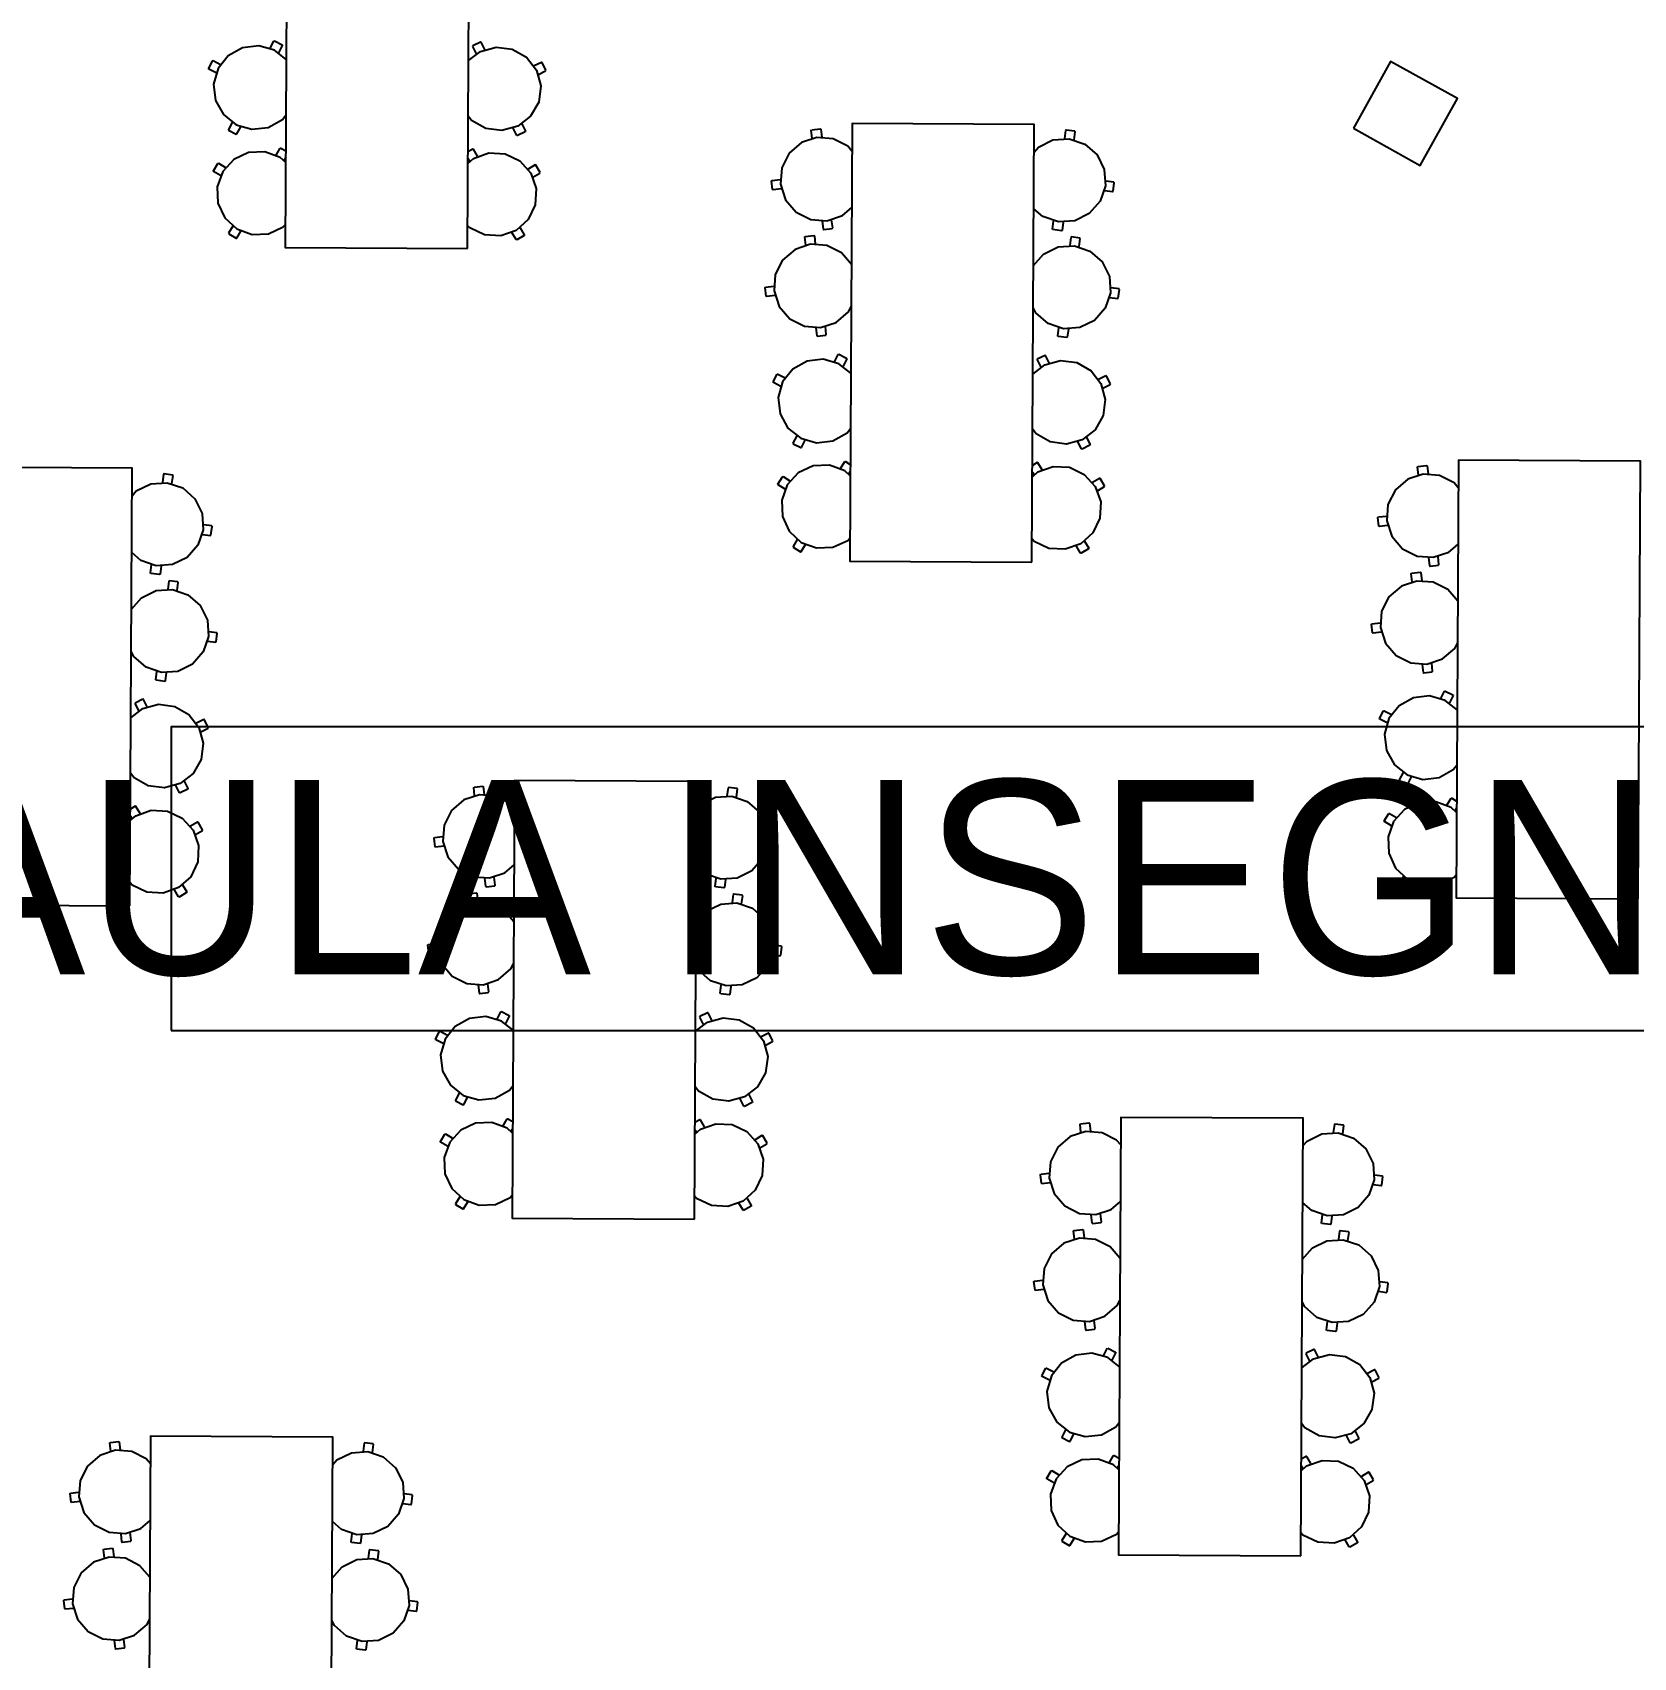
# Model space of a CAD drawing. Header units: metres. Extents: x 2.3 to 42.8, y 0.9 to 31.9.
# Drawn here: x 15.472 to 18.108, y 4.718 to 7.393 of the extents above; entities that cross this region are included whole.
import ezdxf

# ---------------------------------------------------------------- set-up
doc = ezdxf.new("R2010")
doc.units = ezdxf.units.M
for name, color, linetype in [('ARREDI', 9, 'Continuous'), ('PARETI_STRUTTURE', 7, 'Continuous'), ('WAYFINDING_RIQUADRI', 7, 'Continuous'), ('WAYFINDING_TESTI', 7, 'Continuous')]:
    doc.layers.add(name, color=color, linetype=linetype)

msp = doc.modelspace()

# ---------------------------------------------------------------- linework, layer by layer
at = {"layer": 'ARREDI'}
for points in [[(16.1881, 7.0373), (16.1919, 7.7578), (15.8919, 7.7594), (15.888, 7.0389)], [(17.1175, 6.5212), (17.1213, 7.2417), (16.8213, 7.2433), (16.8175, 6.5228)], [(18.1158, 5.9669), (18.1196, 6.6875), (17.8196, 6.6891), (17.8157, 5.9685)], [(15.6323, 5.9552), (15.6361, 6.6758), (15.3361, 6.6773), (15.3323, 5.9568)], [(16.5617, 5.4392), (16.5656, 6.1597), (16.2655, 6.1613), (16.2617, 5.4408)], [(17.56, 4.8849), (17.5638, 5.6054), (17.2638, 5.607), (17.26, 4.8865)], [(15.9625, 4.3599), (15.9663, 5.0805), (15.6663, 5.0821), (15.6625, 4.3615)]]:
    msp.add_lwpolyline(points, close=True, dxfattribs=at)
for points in [[(15.8897, 7.3484), (15.8703, 7.3638), (15.8444, 7.3711), (15.8177, 7.368), (15.7942, 7.3549), (15.7775, 7.3338)], [(15.863, 7.367), (15.8691, 7.3789)], [(15.8692, 7.3789), (15.8702, 7.3792)], [(15.8702, 7.3792), (15.8828, 7.3728)], [(15.8832, 7.3717), (15.8771, 7.3598)], [(15.8828, 7.3728), (15.8832, 7.3717)], [(16.1897, 7.3468), (16.2093, 7.362), (16.2352, 7.369), (16.2619, 7.3656), (16.2853, 7.3523), (16.3017, 7.331)], [(16.1968, 7.3711), (16.1965, 7.37)], [(16.1965, 7.37), (16.2025, 7.358)], [(16.2095, 7.3774), (16.1968, 7.3711)], [(16.2106, 7.3771), (16.2095, 7.3774)], [(16.2166, 7.3651), (16.2106, 7.3771)], [(15.7621, 7.3338), (15.7685, 7.3464)], [(15.7624, 7.3327), (15.7621, 7.3338)], [(15.7743, 7.3266), (15.7624, 7.3327)], [(15.7685, 7.3464), (15.7696, 7.3467)], [(15.7696, 7.3467), (15.7815, 7.3406)], [(15.7775, 7.3338), (15.7702, 7.308), (15.7733, 7.2813), (15.7864, 7.2578), (15.8075, 7.2411), (15.8333, 7.2338), (15.8601, 7.2369), (15.8835, 7.2499), (15.8892, 7.2571)], [(16.3017, 7.331), (16.3088, 7.3051), (16.3054, 7.2784), (16.292, 7.2551), (16.2708, 7.2386), (16.2448, 7.2316), (16.2182, 7.2349), (16.1948, 7.2483), (16.1892, 7.2555)], [(16.3098, 7.3439), (16.2978, 7.3379)], [(16.3109, 7.3435), (16.3098, 7.3439)], [(16.3172, 7.3308), (16.3109, 7.3435)], [(16.3168, 7.3298), (16.3172, 7.3308)], [(16.3048, 7.3238), (16.3168, 7.3298)], [(15.8007, 7.2451), (15.7946, 7.2331)], [(15.7946, 7.2331), (15.7949, 7.2321)], [(15.7949, 7.2321), (15.8075, 7.2256)], [(15.8075, 7.2256), (15.8086, 7.226)], [(15.8086, 7.226), (15.8147, 7.2379)], [(16.2695, 7.2235), (16.2635, 7.2355)], [(16.2706, 7.2232), (16.2695, 7.2235)], [(16.2833, 7.2295), (16.2706, 7.2232)], [(16.2776, 7.2425), (16.2836, 7.2305)], [(16.2836, 7.2305), (16.2833, 7.2295)], [(16.7541, 7.232), (16.7547, 7.2329)], [(16.7557, 7.2187), (16.7541, 7.232)], [(16.7548, 7.2329), (16.7688, 7.2346)], [(16.7688, 7.2346), (16.7697, 7.2339)], [(16.7697, 7.2339), (16.7713, 7.2206)], [(17.1729, 7.2317), (17.1711, 7.2184)], [(17.1737, 7.2324), (17.1728, 7.2317)], [(17.1878, 7.2305), (17.1737, 7.2324)], [(17.1867, 7.2164), (17.1885, 7.2297)], [(17.1885, 7.2297), (17.1878, 7.2306)], [(15.8729, 7.1911), (15.8799, 7.2026)], [(15.8799, 7.2026), (15.881, 7.2028)], [(15.881, 7.2028), (15.8889, 7.198)], [(16.1969, 7.2011), (16.1889, 7.1964)], [(16.198, 7.2009), (16.1969, 7.2011)], [(16.2048, 7.1893), (16.198, 7.2009)], [(16.8211, 7.1979), (16.8142, 7.2059), (16.7903, 7.218), (16.7634, 7.2201), (16.7379, 7.2117), (16.7175, 7.1942), (16.7054, 7.1702), (16.7033, 7.1434)], [(17.1211, 7.1963), (17.128, 7.2042), (17.1521, 7.2161), (17.179, 7.2178), (17.2044, 7.2092), (17.2246, 7.1915), (17.2365, 7.1674), (17.2383, 7.1405)], [(15.7698, 7.1655), (15.7771, 7.1776)], [(15.7771, 7.1776), (15.7782, 7.1779)], [(15.7782, 7.1779), (15.7897, 7.1709)], [(15.8888, 7.1792), (15.8799, 7.1874), (15.8546, 7.1966), (15.8278, 7.1955), (15.8034, 7.1842), (15.7852, 7.1644)], [(15.8888, 7.187), (15.8864, 7.1829)], [(16.1888, 7.1776), (16.1978, 7.1857), (16.2231, 7.1947), (16.25, 7.1933), (16.2743, 7.1817), (16.2922, 7.1617)], [(16.1889, 7.1854), (16.1913, 7.1813)], [(16.2994, 7.1751), (16.2878, 7.1682)], [(16.3004, 7.1748), (16.2994, 7.1751)], [(16.3077, 7.1626), (16.3004, 7.1748)], [(15.77, 7.1644), (15.7698, 7.1655)], [(15.7815, 7.1574), (15.77, 7.1644)], [(15.7852, 7.1644), (15.776, 7.1391), (15.7771, 7.1123), (15.7884, 7.0879), (15.8082, 7.0697), (15.8334, 7.0605), (15.8603, 7.0616), (15.8847, 7.0729), (15.8882, 7.0768)], [(16.2922, 7.1617), (16.3012, 7.1363), (16.2998, 7.1095), (16.2882, 7.0852), (16.2682, 7.0672), (16.2429, 7.0583), (16.216, 7.0597), (16.1918, 7.0713), (16.1883, 7.0752)], [(16.2959, 7.1547), (16.3074, 7.1616)], [(16.3074, 7.1615), (16.3077, 7.1626)], [(16.6888, 7.1488), (16.6895, 7.1496)], [(16.6905, 7.1347), (16.6888, 7.1488)], [(16.6895, 7.1496), (16.7028, 7.1513)], [(16.7033, 7.1434), (16.7117, 7.1178), (16.7292, 7.0974), (16.7532, 7.0853), (16.78, 7.0832), (16.8055, 7.0916), (16.8206, 7.1045)], [(17.2522, 7.1466), (17.2389, 7.1484)], [(17.251, 7.1317), (17.2528, 7.1458)], [(17.2528, 7.1458), (17.2522, 7.1466)], [(16.6914, 7.134), (16.6905, 7.1347)], [(16.7047, 7.1356), (16.6914, 7.134)], [(17.2383, 7.1405), (17.2296, 7.1151), (17.2119, 7.0949), (17.1878, 7.083), (17.1609, 7.0812), (17.1355, 7.0899), (17.1206, 7.1029)], [(17.2368, 7.1328), (17.2501, 7.131)], [(17.2501, 7.131), (17.251, 7.1317)], [(15.8017, 7.0742), (15.7947, 7.0627)], [(15.8082, 7.0545), (15.8151, 7.066)], [(16.2681, 7.0521), (16.2613, 7.0636)], [(16.2748, 7.0717), (16.2816, 7.0601)], [(16.7721, 7.0828), (16.7737, 7.0694)], [(16.7737, 7.0694), (16.7746, 7.0688)], [(16.7746, 7.0688), (16.7887, 7.0705)], [(16.7894, 7.0713), (16.7877, 7.0846)], [(16.7887, 7.0705), (16.7894, 7.0713)], [(17.1515, 7.0694), (17.1532, 7.0827)], [(17.1521, 7.0685), (17.1515, 7.0694)], [(17.1662, 7.0667), (17.1521, 7.0685)], [(17.1671, 7.0673), (17.1662, 7.0667)], [(17.1688, 7.0806), (17.1671, 7.0673)], [(15.7947, 7.0627), (15.795, 7.0617)], [(15.795, 7.0617), (15.8071, 7.0543)], [(15.8071, 7.0543), (15.8082, 7.0545)], [(16.2692, 7.0518), (16.2681, 7.0521)], [(16.2814, 7.0591), (16.2692, 7.0518)], [(16.2816, 7.0601), (16.2814, 7.0591)], [(16.8201, 7.0111), (16.8038, 7.0301), (16.7798, 7.0422), (16.753, 7.0443), (16.7274, 7.0359), (16.707, 7.0184), (16.6949, 6.9944), (16.6928, 6.9676)], [(16.7436, 7.0562), (16.7443, 7.0571)], [(16.7452, 7.0429), (16.7436, 7.0562)], [(16.7443, 7.0571), (16.7583, 7.0588)], [(16.7584, 7.0588), (16.7592, 7.0581)], [(16.7592, 7.0581), (16.7608, 7.0448)], [(17.1201, 7.0095), (17.1366, 7.0283), (17.1607, 7.0402), (17.1875, 7.042), (17.213, 7.0333), (17.2332, 7.0156), (17.2451, 6.9915), (17.2469, 6.9646)], [(17.1814, 7.0558), (17.1797, 7.0426)], [(17.1823, 7.0565), (17.1814, 7.0558)], [(17.1964, 7.0547), (17.1823, 7.0565)], [(17.1953, 7.0405), (17.1971, 7.0538)], [(17.1971, 7.0538), (17.1964, 7.0547)], [(16.6783, 6.973), (16.679, 6.9739)], [(16.68, 6.9589), (16.6783, 6.973)], [(16.679, 6.9739), (16.6923, 6.9755)], [(16.6809, 6.9582), (16.68, 6.9589)], [(16.6942, 6.9598), (16.6809, 6.9582)], [(16.6928, 6.9676), (16.7012, 6.9421), (16.7187, 6.9217), (16.7427, 6.9095), (16.7695, 6.9075), (16.7951, 6.9158), (16.8155, 6.9334), (16.8197, 6.9417)], [(17.2469, 6.9647), (17.2382, 6.9392), (17.2205, 6.919), (17.1964, 6.9071), (17.1695, 6.9053), (17.1441, 6.914), (17.1239, 6.9317), (17.1197, 6.9401)], [(17.2454, 6.9569), (17.2587, 6.9552)], [(17.2608, 6.9708), (17.2475, 6.9725)], [(17.2596, 6.9558), (17.2614, 6.9699)], [(17.2614, 6.9699), (17.2607, 6.9708)], [(17.2587, 6.9552), (17.2596, 6.9558)], [(16.7616, 6.907), (16.7632, 6.8937)], [(16.7789, 6.8956), (16.7773, 6.9089)], [(17.1601, 6.8935), (17.1618, 6.9068)], [(17.1774, 6.9048), (17.1757, 6.8915)], [(16.7632, 6.8937), (16.7641, 6.893)], [(16.7641, 6.893), (16.7782, 6.8947)], [(16.7782, 6.8947), (16.7789, 6.8956)], [(17.1607, 6.8926), (17.1601, 6.8935)], [(17.1748, 6.8908), (17.1607, 6.8926)], [(17.1757, 6.8915), (17.1748, 6.8908)], [(16.8191, 6.8323), (16.7997, 6.8477), (16.7738, 6.855), (16.7471, 6.8519), (16.7237, 6.8388), (16.707, 6.8178)], [(16.7925, 6.8509), (16.7986, 6.8628)], [(16.7986, 6.8628), (16.7996, 6.8632)], [(16.7996, 6.8632), (16.8123, 6.8567)], [(16.8126, 6.8557), (16.8065, 6.8437)], [(16.8123, 6.8567), (16.8126, 6.8557)], [(17.1191, 6.8307), (17.1387, 6.8459), (17.1647, 6.853), (17.1913, 6.8496), (17.2147, 6.8362), (17.2311, 6.815)], [(17.1263, 6.855), (17.1259, 6.854)], [(17.1259, 6.854), (17.1319, 6.842)], [(17.139, 6.8614), (17.1263, 6.855)], [(17.14, 6.861), (17.139, 6.8614)], [(17.146, 6.849), (17.14, 6.861)], [(16.6915, 6.8177), (16.6979, 6.8303)], [(16.6979, 6.8303), (16.699, 6.8307)], [(16.699, 6.8307), (16.7109, 6.8246)], [(17.2392, 6.8278), (17.2272, 6.8218)], [(17.2403, 6.8274), (17.2392, 6.8278)], [(17.2466, 6.8148), (17.2403, 6.8274)], [(16.6918, 6.8167), (16.6915, 6.8177)], [(16.7038, 6.8105), (16.6918, 6.8167)], [(16.707, 6.8178), (16.6996, 6.7919), (16.7027, 6.7652), (16.7158, 6.7417), (16.7369, 6.725), (16.7628, 6.7177), (16.7895, 6.7208), (16.813, 6.7339), (16.8186, 6.7411)], [(17.2311, 6.815), (17.2382, 6.789), (17.2348, 6.7623), (17.2215, 6.739), (17.2002, 6.7226), (17.1743, 6.7155), (17.1476, 6.7189), (17.1243, 6.7322), (17.1187, 6.7395)], [(17.2343, 6.8077), (17.2463, 6.8137)], [(17.2463, 6.8137), (17.2466, 6.8148)], [(16.7301, 6.729), (16.724, 6.7171)], [(16.724, 6.7171), (16.7243, 6.716)], [(16.7243, 6.716), (16.737, 6.7096)], [(16.738, 6.7099), (16.7441, 6.7218)], [(17.199, 6.7074), (17.193, 6.7194)], [(17.2071, 6.7265), (17.2131, 6.7145)], [(16.7369, 6.7096), (16.738, 6.7099)], [(17.2, 6.7071), (17.199, 6.7074)], [(17.2127, 6.7134), (17.2, 6.7071)], [(17.213, 6.7145), (17.2127, 6.7134)], [(15.6877, 6.6657), (15.6859, 6.6524)], [(15.6885, 6.6664), (15.6876, 6.6657)], [(15.7026, 6.6645), (15.6885, 6.6664)], [(15.7015, 6.6504), (15.7033, 6.6637)], [(15.7033, 6.6637), (15.7026, 6.6646)], [(16.7066, 6.6615), (16.7076, 6.6618)], [(16.7076, 6.6618), (16.7191, 6.6548)], [(16.8182, 6.6631), (16.8093, 6.6713), (16.7841, 6.6806), (16.7572, 6.6794), (16.7328, 6.6681), (16.7146, 6.6483)], [(16.8023, 6.675), (16.8093, 6.6865)], [(16.8093, 6.6865), (16.8104, 6.6868)], [(16.8104, 6.6868), (16.8183, 6.6819)], [(16.8183, 6.6709), (16.8158, 6.6669)], [(17.1182, 6.6615), (17.1272, 6.6696), (17.1526, 6.6786), (17.1794, 6.6772), (17.2037, 6.6656), (17.2217, 6.6456)], [(17.1263, 6.6851), (17.1183, 6.6803)], [(17.1183, 6.6693), (17.1207, 6.6652)], [(17.1274, 6.6848), (17.1263, 6.6851)], [(17.1342, 6.6733), (17.1274, 6.6848)], [(17.8194, 6.6436), (17.8125, 6.6516), (17.7885, 6.6637), (17.7617, 6.6658), (17.7362, 6.6574), (17.7158, 6.6399), (17.7036, 6.6159), (17.7016, 6.5891)], [(17.7523, 6.6777), (17.753, 6.6786)], [(17.754, 6.6644), (17.7523, 6.6777)], [(17.753, 6.6786), (17.7671, 6.6803)], [(17.7671, 6.6803), (17.768, 6.6796)], [(17.768, 6.6796), (17.7696, 6.6663)], [(15.6359, 6.6303), (15.6428, 6.6382), (15.6669, 6.6501), (15.6938, 6.6519), (15.7192, 6.6432), (15.7394, 6.6255), (15.7513, 6.6014), (15.7531, 6.5745)], [(16.6992, 6.6494), (16.7066, 6.6615)], [(16.6994, 6.6484), (16.6992, 6.6494)], [(16.7109, 6.6414), (16.6994, 6.6483)], [(16.7146, 6.6483), (16.7054, 6.6231), (16.7065, 6.5962), (16.7178, 6.5718), (16.7376, 6.5536), (16.7629, 6.5444), (16.7897, 6.5455), (16.8141, 6.5568), (16.8177, 6.5607)], [(17.2217, 6.6456), (17.2306, 6.6203), (17.2292, 6.5934), (17.2176, 6.5692), (17.1977, 6.5512), (17.1723, 6.5422), (17.1455, 6.5436), (17.1212, 6.5552), (17.1177, 6.5591)], [(17.2288, 6.659), (17.2173, 6.6522)], [(17.2253, 6.6386), (17.2368, 6.6455)], [(17.2299, 6.6587), (17.2288, 6.659)], [(17.2371, 6.6466), (17.2299, 6.6587)], [(17.2369, 6.6455), (17.2371, 6.6466)], [(15.767, 6.5806), (15.7537, 6.5824)], [(17.6871, 6.5945), (17.6878, 6.5954)], [(17.6888, 6.5804), (17.6871, 6.5945)], [(17.6878, 6.5954), (17.7011, 6.597)], [(17.7016, 6.5891), (17.71, 6.5636), (17.7275, 6.5432), (17.7515, 6.531), (17.7783, 6.529), (17.8038, 6.5373), (17.8189, 6.5502)], [(15.7531, 6.5745), (15.7444, 6.5491), (15.7267, 6.5289), (15.7026, 6.517), (15.6757, 6.5152), (15.6503, 6.5239), (15.6354, 6.5369)], [(15.7516, 6.5668), (15.7649, 6.565)], [(15.7649, 6.565), (15.7658, 6.5657)], [(15.7658, 6.5657), (15.7676, 6.5798)], [(15.7676, 6.5798), (15.767, 6.5806)], [(16.7311, 6.5581), (16.7241, 6.5467)], [(17.2042, 6.5556), (17.2111, 6.5441)], [(17.6897, 6.5797), (17.6888, 6.5804)], [(17.703, 6.5813), (17.6897, 6.5797)], [(16.7241, 6.5467), (16.7244, 6.5456)], [(16.7244, 6.5456), (16.7365, 6.5382)], [(16.7365, 6.5382), (16.7376, 6.5385)], [(16.7376, 6.5385), (16.7446, 6.5499)], [(17.1975, 6.536), (17.1907, 6.5476)], [(17.1986, 6.5358), (17.1975, 6.536)], [(17.2108, 6.543), (17.1986, 6.5357)], [(17.2111, 6.5441), (17.2108, 6.543)], [(17.7704, 6.5285), (17.772, 6.5151)], [(17.7876, 6.517), (17.786, 6.5304)], [(15.6663, 6.5034), (15.668, 6.5167)], [(15.6669, 6.5025), (15.6663, 6.5034)], [(15.681, 6.5007), (15.6669, 6.5025)], [(15.6819, 6.5013), (15.681, 6.5007)], [(15.6836, 6.5146), (15.6819, 6.5013)], [(17.7419, 6.5019), (17.7426, 6.5028)], [(17.7435, 6.4886), (17.7419, 6.5019)], [(17.7426, 6.5028), (17.7566, 6.5045)], [(17.7566, 6.5045), (17.7575, 6.5038)], [(17.7575, 6.5038), (17.7591, 6.4905)], [(17.772, 6.5151), (17.7729, 6.5145)], [(17.7729, 6.5145), (17.7869, 6.5162)], [(17.7869, 6.5162), (17.7876, 6.517)], [(15.6349, 6.4435), (15.6514, 6.4623), (15.6755, 6.4742), (15.7023, 6.476), (15.7278, 6.4673), (15.748, 6.4496), (15.7599, 6.4255), (15.7617, 6.3987)], [(15.6962, 6.4898), (15.6945, 6.4766)], [(15.6971, 6.4905), (15.6962, 6.4898)], [(15.7112, 6.4887), (15.6971, 6.4905)], [(15.7101, 6.4745), (15.7119, 6.4878)], [(15.7119, 6.4878), (15.7112, 6.4887)], [(17.8184, 6.4568), (17.8021, 6.4758), (17.7781, 6.488), (17.7513, 6.49), (17.7257, 6.4816), (17.7053, 6.4641), (17.6932, 6.4401), (17.6911, 6.4133)], [(17.6773, 6.4196), (17.6906, 6.4212)], [(15.7617, 6.3987), (15.753, 6.3732), (15.7353, 6.353), (15.7112, 6.3411), (15.6843, 6.3394), (15.6589, 6.348), (15.6387, 6.3657), (15.6345, 6.3741)], [(15.7755, 6.4048), (15.7623, 6.4065)], [(15.7744, 6.3898), (15.7762, 6.4039)], [(15.7762, 6.4039), (15.7755, 6.4048)], [(17.6766, 6.4187), (17.6773, 6.4196)], [(17.6783, 6.4046), (17.6766, 6.4187)], [(17.6792, 6.4039), (17.6783, 6.4046)], [(17.6925, 6.4056), (17.6792, 6.4039)], [(17.6911, 6.4133), (17.6995, 6.3878), (17.717, 6.3674), (17.741, 6.3552), (17.7678, 6.3532), (17.7933, 6.3616), (17.8137, 6.3791), (17.818, 6.3874)], [(15.7602, 6.3909), (15.7735, 6.3892)], [(15.7735, 6.3892), (15.7744, 6.3898)], [(15.6749, 6.3275), (15.6766, 6.3408)], [(17.7599, 6.3527), (17.7615, 6.3394)], [(17.7772, 6.3413), (17.7756, 6.3546)], [(17.7765, 6.3404), (17.7772, 6.3413)], [(15.6755, 6.3266), (15.6749, 6.3275)], [(15.6896, 6.3248), (15.6755, 6.3266)], [(15.6905, 6.3255), (15.6896, 6.3248)], [(15.6922, 6.3388), (15.6905, 6.3255)], [(17.7615, 6.3394), (17.7624, 6.3387)], [(17.7624, 6.3387), (17.7765, 6.3404)], [(15.6411, 6.289), (15.6407, 6.288)], [(15.6407, 6.288), (15.6467, 6.276)], [(15.6538, 6.2954), (15.6411, 6.289)], [(15.6548, 6.295), (15.6538, 6.2954)], [(15.6608, 6.283), (15.6548, 6.295)], [(17.8174, 6.278), (17.798, 6.2934), (17.7721, 6.3008), (17.7454, 6.2976), (17.7219, 6.2846), (17.7052, 6.2635)], [(17.7908, 6.2966), (17.7969, 6.3085)], [(17.7969, 6.3085), (17.7979, 6.3089)], [(17.7979, 6.3089), (17.8105, 6.3024)], [(17.8109, 6.3014), (17.8048, 6.2894)], [(17.8105, 6.3024), (17.8109, 6.3014)], [(15.6339, 6.2647), (15.6535, 6.2799), (15.6795, 6.287), (15.7061, 6.2836), (15.7295, 6.2702), (15.7459, 6.249)], [(15.754, 6.2618), (15.742, 6.2558)], [(15.7551, 6.2614), (15.754, 6.2618)], [(15.7614, 6.2488), (15.7551, 6.2614)], [(17.6898, 6.2634), (17.6962, 6.2761)], [(17.6901, 6.2624), (17.6898, 6.2634)], [(17.7021, 6.2563), (17.6901, 6.2624)], [(17.6962, 6.2761), (17.6973, 6.2764)], [(17.6973, 6.2764), (17.7092, 6.2703)], [(17.7052, 6.2635), (17.6979, 6.2376), (17.701, 6.2109), (17.7141, 6.1874), (17.7352, 6.1707), (17.7611, 6.1634), (17.7878, 6.1665), (17.8112, 6.1796), (17.8169, 6.1868)], [(15.7459, 6.249), (15.753, 6.223), (15.7496, 6.1964), (15.7363, 6.173), (15.715, 6.1566), (15.6891, 6.1495), (15.6624, 6.1529), (15.6391, 6.1662), (15.6335, 6.1735)], [(15.7491, 6.2417), (15.7611, 6.2477)], [(15.7611, 6.2477), (15.7614, 6.2488)], [(15.7138, 6.1415), (15.7078, 6.1535)], [(15.7219, 6.1605), (15.7278, 6.1485)], [(17.7284, 6.1747), (17.7223, 6.1628)], [(17.7223, 6.1628), (17.7226, 6.1617)], [(17.7226, 6.1617), (17.7352, 6.1553)], [(17.7352, 6.1553), (17.7363, 6.1556)], [(17.7363, 6.1556), (17.7424, 6.1676)], [(15.7148, 6.1411), (15.7138, 6.1414)], [(15.7275, 6.1474), (15.7148, 6.1411)], [(15.7278, 6.1485), (15.7275, 6.1474)], [(16.2653, 6.1159), (16.2585, 6.1238), (16.2345, 6.136), (16.2077, 6.138), (16.1821, 6.1296), (16.1617, 6.1121), (16.1496, 6.0881), (16.1476, 6.0613)], [(16.1983, 6.1499), (16.199, 6.1508)], [(16.1999, 6.1366), (16.1983, 6.1499)], [(16.199, 6.1508), (16.2131, 6.1525)], [(16.2131, 6.1525), (16.2139, 6.1518)], [(16.2139, 6.1518), (16.2155, 6.1385)], [(16.5653, 6.1143), (16.5722, 6.1222), (16.5964, 6.134), (16.6232, 6.1358), (16.6486, 6.1271), (16.6689, 6.1094), (16.6807, 6.0853), (16.6825, 6.0585)], [(16.6171, 6.1497), (16.6153, 6.1364)], [(16.618, 6.1503), (16.6171, 6.1497)], [(16.632, 6.1485), (16.618, 6.1503)], [(16.6309, 6.1343), (16.6327, 6.1476)], [(16.6327, 6.1476), (16.632, 6.1485)], [(17.8006, 6.1208), (17.8076, 6.1322)], [(17.8076, 6.1322), (17.8087, 6.1325)], [(17.8087, 6.1325), (17.8166, 6.1277)], [(15.633, 6.0955), (15.642, 6.1036), (15.6674, 6.1126), (15.6942, 6.1112), (15.7185, 6.0996), (15.7365, 6.0796)], [(15.6411, 6.1191), (15.6331, 6.1143)], [(15.6331, 6.1033), (15.6355, 6.0992)], [(15.6422, 6.1188), (15.6411, 6.1191)], [(15.649, 6.1073), (15.6422, 6.1188)], [(17.6975, 6.0952), (17.7048, 6.1073)], [(17.7048, 6.1073), (17.7059, 6.1075)], [(17.7059, 6.1075), (17.7174, 6.1005)], [(17.8165, 6.1089), (17.8076, 6.117), (17.7823, 6.1263), (17.7555, 6.1252), (17.7311, 6.1138), (17.7129, 6.094)], [(17.8165, 6.1166), (17.8141, 6.1126)], [(15.7365, 6.0796), (15.7454, 6.0543), (15.744, 6.0274), (15.7324, 6.0032), (15.7125, 5.9852), (15.6871, 5.9762), (15.6603, 5.9776), (15.636, 5.9892), (15.6325, 5.9931)], [(15.7436, 6.093), (15.7321, 6.0862)], [(15.7401, 6.0726), (15.7516, 6.0795)], [(15.7447, 6.0928), (15.7436, 6.093)], [(15.7519, 6.0806), (15.7447, 6.0928)], [(15.7516, 6.0795), (15.7519, 6.0806)], [(17.6977, 6.0941), (17.6975, 6.0952)], [(17.7092, 6.0871), (17.6977, 6.0941)], [(17.7129, 6.094), (17.7037, 6.0688), (17.7048, 6.0419), (17.7161, 6.0175), (17.7359, 5.9993), (17.7612, 5.9901), (17.788, 5.9912), (17.8124, 6.0026), (17.816, 6.0064)], [(16.133, 6.0667), (16.1337, 6.0676)], [(16.1347, 6.0526), (16.133, 6.0667)], [(16.1337, 6.0676), (16.147, 6.0692)], [(16.1356, 6.052), (16.1347, 6.0526)], [(16.1489, 6.0536), (16.1356, 6.052)], [(16.1475, 6.0613), (16.1559, 6.0358), (16.1734, 6.0154), (16.1974, 6.0032), (16.2242, 6.0012), (16.2498, 6.0096), (16.2648, 6.0225)], [(16.6825, 6.0585), (16.6739, 6.033), (16.6561, 6.0128), (16.632, 6.0009), (16.6052, 5.9992), (16.5797, 6.0078), (16.5648, 6.0209)], [(16.681, 6.0507), (16.6943, 6.049)], [(16.6964, 6.0646), (16.6831, 6.0663)], [(16.6943, 6.049), (16.6952, 6.0496)], [(16.6952, 6.0496), (16.6971, 6.0637)], [(16.6971, 6.0637), (16.6964, 6.0646)], [(16.2163, 6.0007), (16.218, 5.9874)], [(16.2336, 5.9893), (16.232, 6.0026)], [(16.5957, 5.9873), (16.5974, 6.0006)], [(16.6131, 5.9986), (16.6113, 5.9853)], [(17.7294, 6.0038), (17.7224, 5.9924)], [(17.7359, 5.9842), (17.7428, 5.9957)], [(15.7123, 5.97), (15.7055, 5.9816)], [(15.7134, 5.9698), (15.7123, 5.97)], [(15.7256, 5.977), (15.7134, 5.9697)], [(15.719, 5.9896), (15.7259, 5.9781)], [(15.7259, 5.9781), (15.7256, 5.977)], [(16.1878, 5.9742), (16.1885, 5.975)], [(16.1894, 5.9608), (16.1878, 5.9742)], [(16.1885, 5.975), (16.2026, 5.9767)], [(16.2026, 5.9767), (16.2035, 5.976)], [(16.2035, 5.976), (16.2051, 5.9627)], [(16.218, 5.9874), (16.2188, 5.9867)], [(16.2188, 5.9867), (16.2329, 5.9884)], [(16.2329, 5.9884), (16.2336, 5.9893)], [(16.5964, 5.9865), (16.5957, 5.9873)], [(16.6104, 5.9846), (16.5964, 5.9864)], [(16.6113, 5.9853), (16.6104, 5.9846)], [(16.6257, 5.9738), (16.6239, 5.9605)], [(16.6266, 5.9745), (16.6257, 5.9738)], [(16.6406, 5.9726), (16.6266, 5.9745)], [(16.6395, 5.9584), (16.6413, 5.9717)], [(16.6413, 5.9717), (16.6406, 5.9726)], [(17.7224, 5.9924), (17.7227, 5.9913)], [(17.7227, 5.9913), (17.7348, 5.9839)], [(17.7348, 5.9839), (17.7359, 5.9842)], [(16.2643, 5.9291), (16.248, 5.948), (16.224, 5.9602), (16.1972, 5.9622), (16.1717, 5.9539), (16.1513, 5.9363), (16.1391, 5.9124), (16.1371, 5.8856)], [(16.5643, 5.9275), (16.5808, 5.9463), (16.605, 5.9582), (16.6318, 5.9599), (16.6572, 5.9513), (16.6774, 5.9335), (16.6893, 5.9094), (16.6911, 5.8826)], [(16.1226, 5.8909), (16.1232, 5.8918)], [(16.1243, 5.8769), (16.1226, 5.8909)], [(16.1233, 5.8918), (16.1366, 5.8934)], [(16.705, 5.8887), (16.6917, 5.8905)], [(16.7038, 5.8738), (16.7057, 5.8878)], [(16.7057, 5.8878), (16.705, 5.8887)], [(16.1251, 5.8762), (16.1243, 5.8769)], [(16.1385, 5.8778), (16.1251, 5.8762)], [(16.1371, 5.8856), (16.1455, 5.86), (16.163, 5.8396), (16.187, 5.8275), (16.2138, 5.8254), (16.2393, 5.8338), (16.2597, 5.8513), (16.2639, 5.8597)], [(16.6911, 5.8826), (16.6825, 5.8571), (16.6647, 5.8369), (16.6406, 5.825), (16.6138, 5.8233), (16.5883, 5.8319), (16.5681, 5.8497), (16.564, 5.8581)], [(16.6896, 5.8748), (16.7029, 5.8731)], [(16.7029, 5.8731), (16.7038, 5.8738)], [(16.2059, 5.8249), (16.2075, 5.8116)], [(16.2075, 5.8116), (16.2084, 5.8109)], [(16.2084, 5.8109), (16.2224, 5.8126)], [(16.2231, 5.8135), (16.2215, 5.8268)], [(16.2224, 5.8126), (16.2231, 5.8135)], [(16.6043, 5.8115), (16.606, 5.8248)], [(16.605, 5.8106), (16.6043, 5.8115)], [(16.619, 5.8087), (16.605, 5.8106)], [(16.6199, 5.8094), (16.619, 5.8087)], [(16.6217, 5.8227), (16.6199, 5.8094)], [(16.2367, 5.7688), (16.2428, 5.7808)], [(16.2428, 5.7808), (16.2439, 5.7811)], [(16.2439, 5.7811), (16.2565, 5.7747)], [(16.5832, 5.7793), (16.5705, 5.773)], [(16.5842, 5.779), (16.5832, 5.7793)], [(16.5902, 5.7669), (16.5842, 5.7789)], [(16.2634, 5.7503), (16.2439, 5.7656), (16.2181, 5.773), (16.1914, 5.7699), (16.1679, 5.7568), (16.1512, 5.7357)], [(16.2568, 5.7736), (16.2507, 5.7617)], [(16.2565, 5.7747), (16.2568, 5.7736)], [(16.5634, 5.7487), (16.583, 5.7638), (16.6089, 5.7709), (16.6356, 5.7675), (16.6589, 5.7542), (16.6754, 5.7329)], [(16.5701, 5.7719), (16.5761, 5.7599)], [(16.5705, 5.773), (16.5702, 5.7719)], [(16.1357, 5.7357), (16.1422, 5.7483)], [(16.1361, 5.7346), (16.1357, 5.7357)], [(16.148, 5.7285), (16.1361, 5.7346)], [(16.1422, 5.7483), (16.1432, 5.7486)], [(16.1432, 5.7486), (16.1552, 5.7425)], [(16.1512, 5.7357), (16.1439, 5.7098), (16.147, 5.6831), (16.1601, 5.6597), (16.1811, 5.643), (16.207, 5.6356), (16.2337, 5.6387), (16.2572, 5.6518), (16.2629, 5.659)], [(16.6754, 5.7329), (16.6824, 5.707), (16.679, 5.6803), (16.6657, 5.657), (16.6444, 5.6405), (16.6185, 5.6334), (16.5918, 5.6368), (16.5685, 5.6502), (16.5629, 5.6574)], [(16.6835, 5.7457), (16.6715, 5.7398)], [(16.6785, 5.7257), (16.6905, 5.7316)], [(16.6845, 5.7454), (16.6835, 5.7457)], [(16.6908, 5.7327), (16.6845, 5.7454)], [(16.6905, 5.7316), (16.6908, 5.7327)], [(16.1743, 5.647), (16.1682, 5.635)], [(16.1682, 5.635), (16.1686, 5.634)], [(16.1686, 5.634), (16.1812, 5.6275)], [(16.1812, 5.6275), (16.1822, 5.6279)], [(16.1822, 5.6279), (16.1883, 5.6398)], [(16.6432, 5.6254), (16.6372, 5.6374)], [(16.6442, 5.625), (16.6432, 5.6254)], [(16.6569, 5.6314), (16.6442, 5.625)], [(16.6513, 5.6444), (16.6573, 5.6324)], [(16.6573, 5.6324), (16.6569, 5.6314)], [(16.2624, 5.5811), (16.2535, 5.5893), (16.2283, 5.5985), (16.2014, 5.5974), (16.177, 5.5861), (16.1589, 5.5663)], [(16.2466, 5.593), (16.2535, 5.6044)], [(16.2536, 5.6044), (16.2546, 5.6047)], [(16.2546, 5.6047), (16.2626, 5.5999)], [(16.5625, 5.5795), (16.5715, 5.5876), (16.5968, 5.5965), (16.6237, 5.5951), (16.6479, 5.5836), (16.6659, 5.5636)], [(16.5705, 5.603), (16.5626, 5.5983)], [(16.5716, 5.6027), (16.5705, 5.603)], [(16.5785, 5.5912), (16.5716, 5.6027)], [(17.1966, 5.5956), (17.1973, 5.5965)], [(17.1982, 5.5823), (17.1966, 5.5956)], [(17.1973, 5.5965), (17.2113, 5.5982)], [(17.2113, 5.5982), (17.2122, 5.5975)], [(17.2122, 5.5975), (17.2138, 5.5842)], [(17.6154, 5.5954), (17.6136, 5.5821)], [(17.6162, 5.5961), (17.6154, 5.5954)], [(17.6303, 5.5942), (17.6162, 5.596)], [(17.6292, 5.58), (17.631, 5.5933)], [(17.631, 5.5933), (17.6303, 5.5942)], [(16.1434, 5.5674), (16.1508, 5.5795)], [(16.1437, 5.5663), (16.1434, 5.5674)], [(16.1551, 5.5593), (16.1437, 5.5663)], [(16.1589, 5.5663), (16.1496, 5.541), (16.1507, 5.5142), (16.1621, 5.4898), (16.1819, 5.4716), (16.2071, 5.4623), (16.234, 5.4635), (16.2583, 5.4748), (16.2619, 5.4787)], [(16.1508, 5.5795), (16.1519, 5.5798)], [(16.1519, 5.5797), (16.1633, 5.5728)], [(16.2625, 5.5888), (16.26, 5.5848)], [(16.5625, 5.5872), (16.5649, 5.5832)], [(16.673, 5.577), (16.6615, 5.5701)], [(16.6741, 5.5767), (16.673, 5.577)], [(16.6814, 5.5645), (16.6741, 5.5767)], [(17.2636, 5.5616), (17.2568, 5.5695), (17.2328, 5.5817), (17.206, 5.5837), (17.1804, 5.5753), (17.16, 5.5578), (17.1479, 5.5339), (17.1458, 5.507)], [(17.5636, 5.56), (17.5705, 5.5679), (17.5946, 5.5797), (17.6215, 5.5815), (17.6469, 5.5728), (17.6671, 5.5551), (17.679, 5.531), (17.6808, 5.5042)], [(16.6659, 5.5636), (16.6749, 5.5382), (16.6735, 5.5114), (16.6619, 5.4871), (16.6419, 5.4691), (16.6166, 5.4602), (16.5897, 5.4616), (16.5654, 5.4732), (16.5619, 5.4771)], [(16.6696, 5.5566), (16.6811, 5.5634)], [(16.6811, 5.5634), (16.6814, 5.5645)], [(17.1313, 5.5124), (17.132, 5.5133)], [(17.133, 5.4984), (17.1313, 5.5124)], [(17.132, 5.5133), (17.1453, 5.5149)], [(17.6947, 5.5103), (17.6814, 5.512)], [(17.1339, 5.4977), (17.133, 5.4983)], [(17.1472, 5.4993), (17.1339, 5.4977)], [(17.1458, 5.507), (17.1542, 5.4815), (17.1717, 5.4611), (17.1957, 5.4489), (17.2225, 5.4469), (17.248, 5.4553), (17.2631, 5.4682)], [(17.6808, 5.5042), (17.6721, 5.4787), (17.6544, 5.4585), (17.6303, 5.4466), (17.6035, 5.4449), (17.578, 5.4535), (17.5631, 5.4666)], [(17.6793, 5.4964), (17.6926, 5.4947)], [(17.6926, 5.4947), (17.6935, 5.4954)], [(17.6935, 5.4954), (17.6953, 5.5094)], [(17.6953, 5.5094), (17.6947, 5.5103)], [(16.1753, 5.4761), (16.1684, 5.4646)], [(16.1684, 5.4646), (16.1686, 5.4635)], [(16.1686, 5.4635), (16.1807, 5.4562)], [(16.1818, 5.4564), (16.1888, 5.4679)], [(16.6418, 5.454), (16.6349, 5.4655)], [(16.655, 5.4609), (16.6428, 5.4537)], [(16.6484, 5.4735), (16.6553, 5.462)], [(16.6553, 5.462), (16.655, 5.4609)], [(16.1807, 5.4562), (16.1818, 5.4564)], [(16.6428, 5.4537), (16.6418, 5.454)], [(17.2146, 5.4464), (17.2162, 5.4331)], [(17.2162, 5.4331), (17.2171, 5.4324)], [(17.2171, 5.4324), (17.2312, 5.4341)], [(17.2319, 5.435), (17.2303, 5.4483)], [(17.2312, 5.4341), (17.2319, 5.435)], [(17.594, 5.433), (17.5957, 5.4463)], [(17.5946, 5.4322), (17.594, 5.4331)], [(17.6087, 5.4303), (17.5946, 5.4322)], [(17.6096, 5.431), (17.6087, 5.4303)], [(17.6113, 5.4443), (17.6096, 5.431)], [(17.2626, 5.3748), (17.2463, 5.3938), (17.2223, 5.4059), (17.1955, 5.4079), (17.1699, 5.3996), (17.1495, 5.3821), (17.1374, 5.3581), (17.1353, 5.3313)], [(17.1861, 5.4199), (17.1868, 5.4207)], [(17.1877, 5.4065), (17.1861, 5.4199)], [(17.1868, 5.4207), (17.2009, 5.4224)], [(17.2009, 5.4224), (17.2017, 5.4218)], [(17.2017, 5.4218), (17.2033, 5.4084)], [(17.5626, 5.3732), (17.5791, 5.392), (17.6032, 5.4039), (17.6301, 5.4056), (17.6555, 5.397), (17.6757, 5.3792), (17.6876, 5.3551), (17.6894, 5.3283)], [(17.624, 5.4195), (17.6222, 5.4062)], [(17.6248, 5.4202), (17.624, 5.4195)], [(17.6389, 5.4183), (17.6248, 5.4202)], [(17.6378, 5.4041), (17.6396, 5.4174)], [(17.6396, 5.4174), (17.6389, 5.4183)], [(17.1208, 5.3366), (17.1215, 5.3375)], [(17.1225, 5.3226), (17.1208, 5.3366)], [(17.1215, 5.3375), (17.1348, 5.3391)], [(17.1354, 5.3313), (17.1437, 5.3057), (17.1612, 5.2853), (17.1852, 5.2732), (17.212, 5.2711), (17.2376, 5.2795), (17.258, 5.297), (17.2622, 5.3054)], [(17.6894, 5.3283), (17.6807, 5.3028), (17.663, 5.2826), (17.6389, 5.2708), (17.612, 5.269), (17.5866, 5.2776), (17.5664, 5.2954), (17.5622, 5.3038)], [(17.7033, 5.3344), (17.69, 5.3362)], [(17.7021, 5.3195), (17.7039, 5.3335)], [(17.7039, 5.3335), (17.7033, 5.3344)], [(17.1234, 5.3219), (17.1225, 5.3226)], [(17.1367, 5.3235), (17.1234, 5.3219)], [(17.6879, 5.3206), (17.7012, 5.3188)], [(17.7012, 5.3188), (17.7021, 5.3195)], [(17.2041, 5.2706), (17.2058, 5.2573)], [(17.2214, 5.2592), (17.2198, 5.2725)], [(17.6026, 5.2572), (17.6043, 5.2705)], [(17.2058, 5.2573), (17.2066, 5.2566)], [(17.2066, 5.2566), (17.2207, 5.2583)], [(17.2207, 5.2583), (17.2214, 5.2592)], [(17.6032, 5.2563), (17.6026, 5.2572)], [(17.6173, 5.2544), (17.6032, 5.2563)], [(17.6182, 5.2551), (17.6173, 5.2544)], [(17.6199, 5.2684), (17.6182, 5.2551)], [(17.2616, 5.196), (17.2422, 5.2114), (17.2163, 5.2187), (17.1896, 5.2156), (17.1662, 5.2025), (17.1495, 5.1814)], [(17.235, 5.2145), (17.2411, 5.2265)], [(17.2411, 5.2265), (17.2421, 5.2268)], [(17.2422, 5.2268), (17.2548, 5.2204)], [(17.2551, 5.2193), (17.249, 5.2074)], [(17.2548, 5.2204), (17.2551, 5.2193)], [(17.5688, 5.2187), (17.5684, 5.2176)], [(17.5684, 5.2176), (17.5744, 5.2056)], [(17.5815, 5.225), (17.5688, 5.2187)], [(17.5825, 5.2247), (17.5815, 5.225)], [(17.5885, 5.2127), (17.5825, 5.2247)], [(17.134, 5.1814), (17.1405, 5.194)], [(17.1405, 5.194), (17.1415, 5.1943)], [(17.1415, 5.1943), (17.1534, 5.1882)], [(17.5617, 5.1944), (17.5812, 5.2096), (17.6072, 5.2166), (17.6338, 5.2132), (17.6572, 5.1999), (17.6736, 5.1786)], [(17.6817, 5.1915), (17.6697, 5.1855)], [(17.6828, 5.1911), (17.6817, 5.1914)], [(17.6891, 5.1784), (17.6828, 5.1911)], [(17.1343, 5.1803), (17.134, 5.1814)], [(17.1463, 5.1742), (17.1343, 5.1803)], [(17.1495, 5.1814), (17.1421, 5.1556), (17.1452, 5.1288), (17.1583, 5.1054), (17.1794, 5.0887), (17.2053, 5.0813), (17.232, 5.0844), (17.2555, 5.0975), (17.2611, 5.1047)], [(17.6736, 5.1786), (17.6807, 5.1527), (17.6773, 5.126), (17.664, 5.1027), (17.6427, 5.0862), (17.6168, 5.0791), (17.5901, 5.0825), (17.5668, 5.0959), (17.5612, 5.1031)], [(17.6768, 5.1714), (17.6888, 5.1774)], [(17.6888, 5.1774), (17.6891, 5.1784)], [(17.1726, 5.0927), (17.1665, 5.0807)], [(17.1805, 5.0736), (17.1866, 5.0855)], [(17.6496, 5.0901), (17.6556, 5.0781)], [(15.6661, 5.0366), (15.6592, 5.0446), (15.6353, 5.0567), (15.6085, 5.0588), (15.5829, 5.0504), (15.5625, 5.0329), (15.5504, 5.0089), (15.5483, 4.9821)], [(15.5991, 5.0707), (15.5997, 5.0716)], [(15.6007, 5.0574), (15.5991, 5.0707)], [(15.5998, 5.0716), (15.6138, 5.0733)], [(15.6138, 5.0733), (15.6147, 5.0726)], [(15.6147, 5.0726), (15.6163, 5.0593)], [(15.9661, 5.035), (15.973, 5.0429), (15.9971, 5.0548), (16.024, 5.0566), (16.0494, 5.0479), (16.0696, 5.0302), (16.0815, 5.0061), (16.0833, 4.9793)], [(16.0179, 5.0704), (16.0161, 5.0572)], [(16.0187, 5.0711), (16.0178, 5.0704)], [(16.0328, 5.0693), (16.0187, 5.0711)], [(16.0317, 5.0551), (16.0335, 5.0684)], [(16.0335, 5.0684), (16.0328, 5.0693)], [(17.1665, 5.0807), (17.1668, 5.0797)], [(17.1668, 5.0797), (17.1794, 5.0732)], [(17.1795, 5.0732), (17.1805, 5.0736)], [(17.6415, 5.0711), (17.6355, 5.0831)], [(17.6425, 5.0707), (17.6415, 5.0711)], [(17.6552, 5.0771), (17.6425, 5.0708)], [(17.6556, 5.0781), (17.6552, 5.0771)], [(17.2607, 5.0268), (17.2518, 5.035), (17.2266, 5.0442), (17.1997, 5.0431), (17.1753, 5.0318), (17.1571, 5.012)], [(17.2449, 5.0387), (17.2518, 5.0502)], [(17.2518, 5.0502), (17.2529, 5.0504)], [(17.2529, 5.0504), (17.2608, 5.0456)], [(17.2608, 5.0346), (17.2583, 5.0305)], [(17.5688, 5.0487), (17.5608, 5.044)], [(17.5608, 5.0252), (17.5697, 5.0333), (17.5951, 5.0422), (17.6219, 5.0408), (17.6462, 5.0293), (17.6642, 5.0093)], [(17.5608, 5.033), (17.5632, 5.0289)], [(17.5699, 5.0485), (17.5688, 5.0487)], [(17.5768, 5.0369), (17.5699, 5.0485)], [(17.1417, 5.0131), (17.1491, 5.0252)], [(17.142, 5.012), (17.1417, 5.0131)], [(17.1534, 5.005), (17.142, 5.012)], [(17.1571, 5.012), (17.1479, 4.9867), (17.149, 4.9599), (17.1603, 4.9355), (17.1801, 4.9173), (17.2054, 4.9081), (17.2322, 4.9092), (17.2566, 4.9205), (17.2602, 4.9244)], [(17.1491, 5.0252), (17.1502, 5.0255)], [(17.1501, 5.0255), (17.1616, 5.0185)], [(17.6642, 5.0093), (17.6732, 4.9839), (17.6717, 4.9571), (17.6602, 4.9328), (17.6402, 4.9148), (17.6148, 4.9059), (17.588, 4.9073), (17.5637, 4.9189), (17.5602, 4.9228)], [(17.6713, 5.0227), (17.6598, 5.0158)], [(17.6678, 5.0023), (17.6794, 5.0091)], [(17.6724, 5.0224), (17.6713, 5.0227)], [(17.6796, 5.0102), (17.6724, 5.0224)], [(17.6794, 5.0091), (17.6796, 5.0102)], [(15.5338, 4.9875), (15.5345, 4.9884)], [(15.5355, 4.9734), (15.5338, 4.9875)], [(15.5345, 4.9884), (15.5478, 4.99)], [(15.5483, 4.9821), (15.5567, 4.9566), (15.5742, 4.9362), (15.5982, 4.924), (15.625, 4.922), (15.6505, 4.9303), (15.6656, 4.9432)], [(16.0833, 4.9793), (16.0746, 4.9538), (16.0569, 4.9336), (16.0328, 4.9217), (16.0059, 4.9199), (15.9805, 4.9286), (15.9656, 4.9417)], [(16.0972, 4.9854), (16.0839, 4.9871)], [(16.096, 4.9704), (16.0978, 4.9845)], [(16.0978, 4.9845), (16.0972, 4.9854)], [(15.5364, 4.9727), (15.5355, 4.9734)], [(15.5497, 4.9743), (15.5364, 4.9727)], [(16.0818, 4.9715), (16.0951, 4.9698)], [(16.0951, 4.9698), (16.096, 4.9704)], [(15.6344, 4.9101), (15.6327, 4.9234)], [(15.5893, 4.8958), (15.6034, 4.8975)], [(15.6034, 4.8975), (15.6042, 4.8968)], [(15.6042, 4.8968), (15.6058, 4.8835)], [(15.6171, 4.9215), (15.6187, 4.9082)], [(15.6187, 4.9082), (15.6196, 4.9075)], [(15.6196, 4.9075), (15.6337, 4.9092)], [(15.6337, 4.9092), (15.6344, 4.9101)], [(15.9965, 4.9081), (15.9982, 4.9214)], [(15.9971, 4.9072), (15.9965, 4.9081)], [(16.0112, 4.9054), (15.9971, 4.9072)], [(16.0121, 4.9061), (16.0112, 4.9054)], [(16.0138, 4.9194), (16.0121, 4.9061)], [(17.1666, 4.9103), (17.1669, 4.9092)], [(17.1736, 4.9218), (17.1667, 4.9103)], [(17.1669, 4.9092), (17.179, 4.9019)], [(17.179, 4.9019), (17.1801, 4.9021)], [(17.1801, 4.9021), (17.1871, 4.9136)], [(17.64, 4.8997), (17.6332, 4.9112)], [(17.6411, 4.8994), (17.64, 4.8997)], [(17.6533, 4.9066), (17.6411, 4.8994)], [(17.6467, 4.9193), (17.6536, 4.9077)], [(17.6536, 4.9077), (17.6533, 4.9066)], [(15.6651, 4.8498), (15.6488, 4.8688), (15.6248, 4.881), (15.598, 4.883), (15.5724, 4.8746), (15.552, 4.8571), (15.5399, 4.8331), (15.5378, 4.8063)], [(15.5886, 4.8949), (15.5893, 4.8958)], [(15.5902, 4.8816), (15.5886, 4.8949)], [(15.9651, 4.8482), (15.9816, 4.8671), (16.0057, 4.8789), (16.0325, 4.8807), (16.058, 4.8721), (16.0782, 4.8543), (16.0901, 4.8302), (16.0919, 4.8034)], [(16.0264, 4.8946), (16.0247, 4.8813)], [(16.0273, 4.8952), (16.0264, 4.8946)], [(16.0414, 4.8934), (16.0273, 4.8952)], [(16.0403, 4.8792), (16.0421, 4.8925)], [(16.0421, 4.8925), (16.0414, 4.8934)], [(15.5233, 4.8117), (15.524, 4.8126)], [(15.525, 4.7976), (15.5233, 4.8117)], [(15.524, 4.8126), (15.5373, 4.8142)], [(15.5259, 4.797), (15.525, 4.7976)], [(15.5392, 4.7986), (15.5259, 4.797)], [(15.5378, 4.8063), (15.5462, 4.7808), (15.5637, 4.7604), (15.5877, 4.7482), (15.6145, 4.7462), (15.6401, 4.7546), (15.6605, 4.7721), (15.6647, 4.7804)], [(16.0919, 4.8034), (16.0832, 4.7779), (16.0655, 4.7577), (16.0414, 4.7458), (16.0145, 4.7441), (15.9891, 4.7527), (15.9689, 4.7704), (15.9647, 4.7788)], [(16.0904, 4.7956), (16.1037, 4.7939)], [(16.1058, 4.8095), (16.0925, 4.8112)], [(16.1037, 4.7939), (16.1046, 4.7946)], [(16.1046, 4.7946), (16.1064, 4.8086)], [(16.1064, 4.8086), (16.1057, 4.8095)], [(15.6066, 4.7457), (15.6082, 4.7324)], [(15.6239, 4.7343), (15.6223, 4.7476)], [(16.0051, 4.7322), (16.0068, 4.7455)], [(16.0224, 4.7435), (16.0207, 4.7302)], [(15.6082, 4.7324), (15.6091, 4.7317)], [(15.6091, 4.7317), (15.6232, 4.7334)], [(15.6232, 4.7334), (15.6239, 4.7343)], [(16.0057, 4.7314), (16.0051, 4.7322)], [(16.0198, 4.7295), (16.0057, 4.7314)], [(16.0207, 4.7302), (16.0198, 4.7295)]]:
    msp.add_lwpolyline(points, dxfattribs=at)
at = {"layer": 'PARETI_STRUTTURE'}
msp.add_lwpolyline([(17.6467, 7.2353), (17.7569, 7.1741), (17.818, 7.2842), (17.7079, 7.3454)], close=True, dxfattribs=at)
at = {"layer": 'WAYFINDING_RIQUADRI'}
msp.add_lwpolyline([(15.7, 5.75), (18.7, 5.75), (18.7, 6.25), (15.7, 6.25)], close=True, dxfattribs=at)

# ---------------------------------------------------------------- texts
at = {"layer": 'WAYFINDING_TESTI', "insert": (17.2, 6), "char_height": 0.32, "attachment_point": 5}
msp.add_mtext('AULA INSEGNANTI', dxfattribs=at)

doc.saveas('drawing.dxf')
